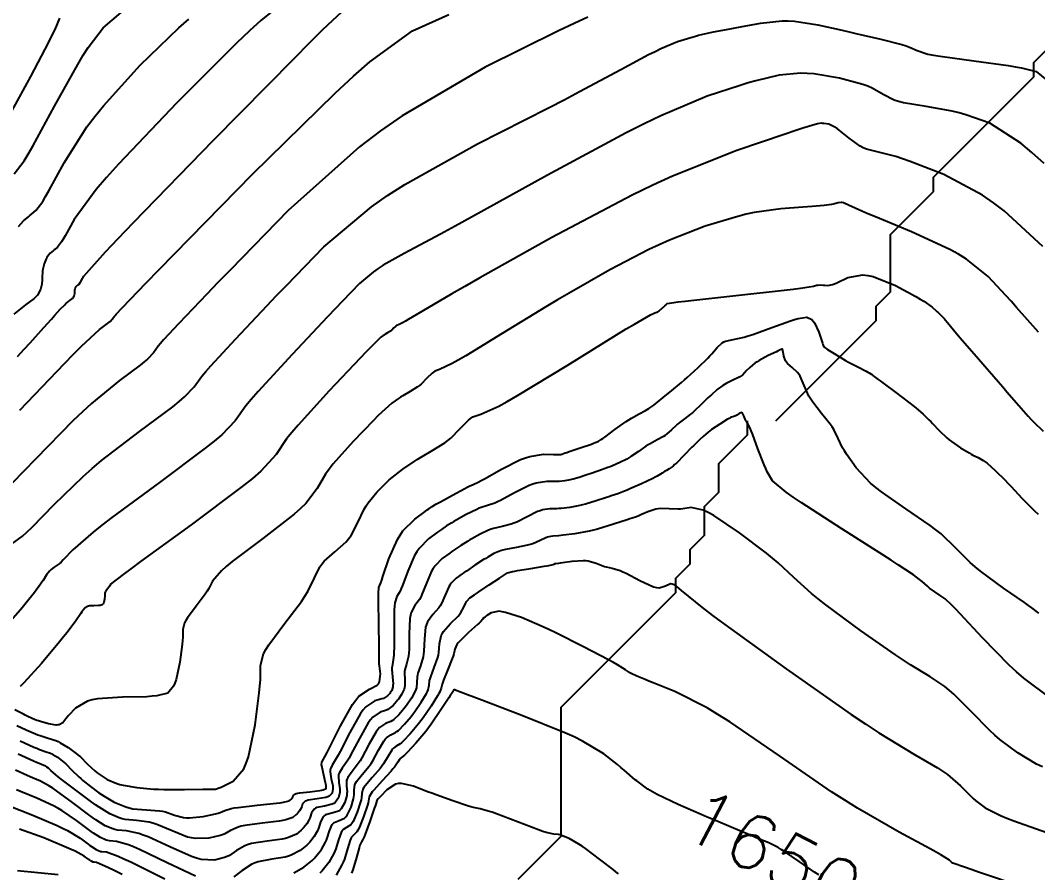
# Model space of a CAD drawing. Header units: metres. Extents: x 837117 to 838477, y 1189012 to 1191015.
# Drawn here: x 837775.3 to 837846.3, y 1189079.9 to 1189139.4 of the extents above; entities that cross this region are included whole.
import ezdxf

# ---------------------------------------------------------------- set-up
doc = ezdxf.new("R2010")
doc.units = ezdxf.units.M
doc.header["$LTSCALE"] = 0.3
doc.layers.add('COTAS 10', color=1, linetype='Continuous')
doc.layers.add('COTAS INT', color=252, linetype='Continuous')
doc.layers.add('DRENAJE', color=5, linetype='Continuous', lineweight=25)
doc.styles.get("Standard").update_dxf_attribs({"font": 'simplex.shx'})

msp = doc.modelspace()

# ---------------------------------------------------------------- linework, layer by layer
at = {"layer": 'COTAS 10'}
for points, elevation in [([(837794.014, 1189140.949), (837792.081, 1189139.376), (837791.292, 1189138.647), (837790.393, 1189137.791), (837786.231, 1189133.639), (837782.163, 1189129.36), (837781.323, 1189128.423), (837780.608, 1189127.594), (837779.061, 1189125.499), (837778.437, 1189124.353), (837778.303, 1189124.123), (837778.187, 1189123.932), (837777.908, 1189123.555), (837777.729, 1189123.413), (837777.675, 1189123.369), (837777.62, 1189123.324), (837777.407, 1189123.145), (837777.203, 1189122.915), (837777.155, 1189122.837), (837777.109, 1189122.753), (837776.972, 1189122.4), (837776.881, 1189122.023), (837776.865, 1189121.924), (837776.852, 1189121.827), (837776.84, 1189121.499), (837776.83, 1189121.174), (837776.82, 1189121.08), (837776.806, 1189120.983), (837776.727, 1189120.62), (837776.503, 1189120.225), (837776.398, 1189120.109), (837776.274, 1189119.99), (837775.67, 1189119.536), (837774.856, 1189118.902)], 1680), ([(837846.71, 1189129.392), (837845.858, 1189130.158), (837845.083, 1189130.81), (837842.938, 1189132.22), (837841.261, 1189132.803), (837840.782, 1189132.934), (837840.296, 1189133.052), (837838.487, 1189133.369), (837836.902, 1189133.64), (837836.557, 1189133.73), (837836.252, 1189133.826), (837835.491, 1189134.224), (837834.723, 1189134.664), (837834.415, 1189134.787), (837834.065, 1189134.909), (837832.453, 1189135.353), (837830.66, 1189135.655), (837830.196, 1189135.689), (837829.746, 1189135.701), (837828.236, 1189135.563), (837826.602, 1189135.169), (837826.073, 1189135.019), (837825.512, 1189134.852), (837823.212, 1189134.104), (837819.976, 1189132.734), (837818.826, 1189132.175), (837817.565, 1189131.539), (837812.092, 1189128.593), (837806.79, 1189125.655), (837805.638, 1189125.023), (837804.622, 1189124.471), (837802.092, 1189123.132), (837800.618, 1189122.311), (837800.268, 1189122.084), (837799.943, 1189121.857), (837798.98, 1189121.041), (837797.771, 1189119.783), (837797.291, 1189119.278), (837796.749, 1189118.705), (837794.265, 1189116.069), (837791.896, 1189113.49), (837791.426, 1189112.952), (837791.037, 1189112.491), (837790.301, 1189111.462), (837789.363, 1189110.479), (837788.846, 1189110.048), (837788.217, 1189109.547), (837785.016, 1189107.16), (837781.702, 1189104.711), (837781.001, 1189104.17), (837780.394, 1189103.69), (837778.986, 1189102.452), (837778.304, 1189101.751), (837778.155, 1189101.609), (837778.022, 1189101.488), (837777.687, 1189101.241), (837777.47, 1189101.098), (837777.411, 1189101.043), (837777.354, 1189100.981), (837777.153, 1189100.704), (837776.903, 1189100.321), (837776.814, 1189100.193), (837776.716, 1189100.055), (837776.294, 1189099.477), (837775.726, 1189098.754), (837775.536, 1189098.525), (837775.332, 1189098.283), (837774.479, 1189097.304)], 1670), ([(837846.36, 1189098.03), (837846.265, 1189098.117), (837845.858, 1189098.421), (837845.627, 1189098.585), (837845.343, 1189098.784), (837843.891, 1189099.792), (837842.292, 1189100.97), (837841.917, 1189101.276), (837841.571, 1189101.573), (837840.563, 1189102.572), (837839.53, 1189103.567), (837839.167, 1189103.861), (837838.771, 1189104.163), (837837.065, 1189105.321), (837835.366, 1189106.497), (837834.974, 1189106.811), (837834.616, 1189107.118), (837833.609, 1189108.184), (837832.939, 1189109.126), (837832.794, 1189109.355), (837832.666, 1189109.57), (837832.35, 1189110.234), (837832.051, 1189110.851), (837831.933, 1189111.036), (837831.8, 1189111.228), (837831.196, 1189111.976), (837830.582, 1189112.754), (837830.444, 1189112.966), (837830.32, 1189113.176), (837829.984, 1189113.92), (837829.707, 1189114.56), (837829.62, 1189114.704), (837829.528, 1189114.834), (837829.155, 1189115.184), (837828.819, 1189115.461), (837828.749, 1189115.545), (837828.69, 1189115.632), (837828.562, 1189115.973), (837828.511, 1189116.265), (837828.501, 1189116.322), (837828.493, 1189116.368), (837828.478, 1189116.448), (837828.473, 1189116.457), (837828.471, 1189116.461), (837828.465, 1189116.463), (837828.45, 1189116.46), (837828.444, 1189116.458), (837828.418, 1189116.448), (837828.255, 1189116.372), (837828.163, 1189116.329), (837828.051, 1189116.276), (837827.479, 1189116.002), (837826.853, 1189115.67), (837826.707, 1189115.58), (837826.572, 1189115.491), (837826.186, 1189115.176), (837825.925, 1189114.91), (837825.87, 1189114.852), (837825.822, 1189114.8), (837825.71, 1189114.67), (837825.564, 1189114.561), (837825.494, 1189114.522), (837825.412, 1189114.479), (837825.011, 1189114.295), (837824.549, 1189114.067), (837824.429, 1189113.996), (837824.312, 1189113.922), (837823.915, 1189113.629), (837823.515, 1189113.278), (837823.396, 1189113.168), (837823.273, 1189113.052), (837822.797, 1189112.586), (837822.316, 1189112.126), (837822.19, 1189112.015), (837822.066, 1189111.911), (837821.644, 1189111.59), (837821.259, 1189111.304), (837821.159, 1189111.222), (837821.061, 1189111.138), (837820.733, 1189110.825), (837820.389, 1189110.52), (837820.282, 1189110.442), (837820.171, 1189110.367), (837819.725, 1189110.118), (837819.234, 1189109.855), (837819.094, 1189109.771), (837818.952, 1189109.681), (837818.426, 1189109.319), (837817.901, 1189108.959), (837817.759, 1189108.872), (837817.62, 1189108.79), (837817.132, 1189108.538), (837816.618, 1189108.319), (837816.462, 1189108.258), (837816.301, 1189108.196), (837815.671, 1189107.971), (837815.052, 1189107.76), (837814.898, 1189107.708), (837814.751, 1189107.659), (837814.281, 1189107.503), (837813.875, 1189107.381), (837813.767, 1189107.354), (837813.662, 1189107.329), (837813.3, 1189107.262), (837812.893, 1189107.225), (837812.76, 1189107.22), (837812.617, 1189107.216), (837812.027, 1189107.219), (837811.287, 1189107.107), (837811.049, 1189107.031), (837810.798, 1189106.936), (837809.774, 1189106.427), (837808.809, 1189105.906), (837808.594, 1189105.802), (837808.403, 1189105.715), (837807.905, 1189105.549), (837807.465, 1189105.42), (837807.311, 1189105.357), (837807.143, 1189105.282), (837806.419, 1189104.914), (837805.711, 1189104.522), (837805.554, 1189104.432), (837805.412, 1189104.35), (837805.04, 1189104.121), (837804.686, 1189103.877), (837804.557, 1189103.784), (837804.413, 1189103.682), (837803.782, 1189103.222), (837803.121, 1189102.557), (837802.959, 1189102.325), (837802.807, 1189102.071), (837802.334, 1189100.981), (837801.967, 1189099.962), (837801.881, 1189099.754), (837801.802, 1189099.577), (837801.576, 1189099.206), (837801.436, 1189098.759), (837801.411, 1189098.536), (837801.393, 1189098.269), (837801.38, 1189096.943), (837801.384, 1189095.608), (837801.377, 1189095.334), (837801.367, 1189095.103), (837801.299, 1189094.615), (837801.24, 1189094.33), (837801.235, 1189094.226), (837801.235, 1189094.111), (837801.275, 1189093.606), (837801.31, 1189093.109), (837801.307, 1189092.999), (837801.299, 1189092.901), (837801.223, 1189092.649), (837801.11, 1189092.485), (837801.078, 1189092.443), (837801.047, 1189092.402), (837800.932, 1189092.266), (837800.725, 1189092.137), (837800.635, 1189092.101), (837800.531, 1189092.065), (837800.038, 1189091.934), (837799.414, 1189091.515), (837799.227, 1189091.297), (837799.034, 1189091.035), (837798.287, 1189089.721), (837797.619, 1189088.396), (837797.477, 1189088.127), (837797.352, 1189087.9), (837797.055, 1189087.436), (837796.939, 1189087.178), (837796.929, 1189087.081), (837796.928, 1189086.974), (837797.006, 1189086.496), (837797.101, 1189086.007), (837797.112, 1189085.894), (837797.117, 1189085.789), (837797.076, 1189085.489), (837796.861, 1189085.282), (837796.755, 1189085.236), (837796.63, 1189085.195), (837796.011, 1189085.09), (837795.4, 1189084.994), (837795.28, 1189084.958), (837795.181, 1189084.919), (837794.998, 1189084.747), (837794.938, 1189084.551), (837794.916, 1189084.498), (837794.892, 1189084.445), (837794.785, 1189084.255), (837794.639, 1189084.069), (837794.59, 1189084.018), (837794.538, 1189083.968), (837794.319, 1189083.79), (837793.844, 1189083.622), (837793.63, 1189083.578), (837793.38, 1189083.536), (837792.182, 1189083.391), (837790.975, 1189083.23), (837790.719, 1189083.177), (837790.498, 1189083.12), (837789.985, 1189082.885), (837789.576, 1189082.643), (837789.42, 1189082.583), (837789.246, 1189082.526), (837788.464, 1189082.341), (837787.522, 1189082.318), (837787.247, 1189082.362), (837786.966, 1189082.429), (837785.898, 1189082.851), (837784.842, 1189083.307), (837784.569, 1189083.395), (837784.304, 1189083.466), (837783.413, 1189083.583), (837782.618, 1189083.658), (837782.413, 1189083.702), (837782.214, 1189083.757), (837781.548, 1189084.039), (837780.806, 1189084.505), (837780.558, 1189084.675), (837780.293, 1189084.862), (837779.183, 1189085.689), (837778.17, 1189086.473), (837777.966, 1189086.634), (837777.795, 1189086.771), (837777.453, 1189087.063), (837777.334, 1189087.182), (837777.303, 1189087.211), (837777.273, 1189087.237), (837777.175, 1189087.312), (837777.086, 1189087.366), (837777.061, 1189087.378), (837777.037, 1189087.389), (837776.951, 1189087.419), (837776.626, 1189087.554), (837776.452, 1189087.631), (837776.241, 1189087.726), (837775.175, 1189088.213)], 1660), ([(837831.001, 1189079.796), (837830.715, 1189079.979), (837829.631, 1189080.721), (837828.621, 1189081.41), (837828.382, 1189081.56), (837828.16, 1189081.693), (837827.508, 1189082.025), (837826.806, 1189082.312), (837826.554, 1189082.416), (837826.277, 1189082.531), (837825.066, 1189083.038), (837823.638, 1189083.643), (837823.224, 1189083.82), (837822.801, 1189084.002), (837821.206, 1189084.696), (837819.742, 1189085.401), (837819.401, 1189085.59), (837819.089, 1189085.776), (837818.319, 1189086.338), (837818.197, 1189086.427), (837817.43, 1189087.09), (837817.197, 1189087.285), (837816.955, 1189087.483), (837816.005, 1189088.238), (837814.518, 1189089.125), (837813.936, 1189089.407), (837813.281, 1189089.704), (837810.303, 1189090.911), (837807.497, 1189091.975), (837806.95, 1189092.183), (837806.503, 1189092.353), (837805.722, 1189092.652), (837805.615, 1189092.687), (837805.593, 1189092.691), (837805.575, 1189092.691), (837805.537, 1189092.672), (837805.524, 1189092.642), (837805.522, 1189092.636), (837805.52, 1189092.632), (837805.517, 1189092.623), (837805.385, 1189092.417), (837805.301, 1189092.288), (837805.198, 1189092.128), (837804.653, 1189091.289), (837803.973, 1189090.3), (837803.784, 1189090.045), (837803.594, 1189089.798), (837802.904, 1189088.977), (837802.329, 1189088.355), (837802.212, 1189088.235), (837802.113, 1189088.137), (837801.908, 1189087.972), (837801.817, 1189087.91), (837801.789, 1189087.878), (837801.761, 1189087.84), (837801.651, 1189087.647), (837801.414, 1189087.306), (837801.305, 1189087.174), (837801.177, 1189087.025), (837800.56, 1189086.354), (837799.972, 1189085.708), (837799.862, 1189085.575), (837799.775, 1189085.462), (837799.653, 1189085.221), (837799.608, 1189084.943), (837799.57, 1189084.806), (837799.521, 1189084.644), (837799.251, 1189083.843), (837798.94, 1189083.061), (837798.865, 1189082.91), (837798.795, 1189082.788), (837798.585, 1189082.584), (837798.408, 1189082.425), (837798.36, 1189082.331), (837798.312, 1189082.216), (837798.141, 1189081.616), (837797.916, 1189080.882), (837797.833, 1189080.68), (837797.742, 1189080.48), (837797.34, 1189079.765)], 1650), ([(837777.951, 1189079.793), (837775.124, 1189080.077)], 1650)]:
    msp.add_lwpolyline(points, dxfattribs=dict(at, elevation=elevation))
at = {"layer": 'COTAS INT'}
for points, elevation in [([(837774.897, 1189128.669), (837775.577, 1189129.588), (837775.862, 1189130.056), (837776.187, 1189130.617), (837777.71, 1189133.411), (837779.321, 1189136.315), (837779.703, 1189136.946), (837780.057, 1189137.5), (837781.103, 1189138.874), (837782.359, 1189139.927)], 1684), ([(837775.118, 1189115.931), (837775.59, 1189116.446), (837776, 1189116.895), (837776.966, 1189117.962), (837777.483, 1189118.543), (837777.61, 1189118.685), (837777.73, 1189118.819), (837778.104, 1189119.236), (837778.409, 1189119.555), (837778.485, 1189119.627), (837778.557, 1189119.692), (837778.785, 1189119.87), (837778.954, 1189119.997), (837778.989, 1189120.031), (837779.019, 1189120.063), (837779.082, 1189120.174), (837779.104, 1189120.276), (837779.108, 1189120.303), (837779.111, 1189120.329), (837779.113, 1189120.421), (837779.117, 1189120.513), (837779.12, 1189120.54), (837779.125, 1189120.567), (837779.15, 1189120.673), (837779.189, 1189120.773), (837779.202, 1189120.796), (837779.215, 1189120.818), (837779.272, 1189120.883), (837779.332, 1189120.933), (837779.348, 1189120.945), (837779.363, 1189120.958), (837779.413, 1189120.997), (837779.491, 1189121.103), (837779.524, 1189121.157), (837779.561, 1189121.221), (837779.737, 1189121.543), (837781.251, 1189123.234), (837782.133, 1189124.162), (837783.215, 1189125.289), (837788.795, 1189131.021), (837794.41, 1189136.723), (837795.515, 1189137.831), (837796.425, 1189138.736), (837798.086, 1189140.303)], 1678), ([(837775.288, 1189112.187), (837778.386, 1189115.449), (837779.034, 1189116.113), (837779.591, 1189116.673), (837780.848, 1189117.83), (837781.388, 1189118.234), (837781.495, 1189118.318), (837781.582, 1189118.391), (837781.741, 1189118.557), (837781.865, 1189118.731), (837781.931, 1189118.809), (837782.01, 1189118.9), (837782.41, 1189119.336), (837784.104, 1189121.081), (837784.999, 1189121.998), (837786.079, 1189123.102), (837791.517, 1189128.655), (837797.27, 1189134.312), (837798.549, 1189135.482), (837799.69, 1189136.481), (837802.677, 1189138.655), (837805.206, 1189139.781)], 1676), ([(837814.902, 1189139.614), (837813.95, 1189139.17), (837812.856, 1189138.649), (837807.727, 1189136.117), (837801.941, 1189132.733), (837800.433, 1189131.675), (837798.966, 1189130.565), (837794.005, 1189126.117), (837789.976, 1189121.996), (837789.097, 1189121.091), (837788.319, 1189120.289), (837786.362, 1189118.247), (837785.305, 1189117.097), (837785.096, 1189116.857), (837784.922, 1189116.651), (837784.594, 1189116.192), (837784.176, 1189115.754), (837783.945, 1189115.561), (837783.665, 1189115.338), (837782.237, 1189114.273), (837780.272, 1189112.661), (837779.652, 1189112.092), (837778.999, 1189111.47), (837776.37, 1189108.781), (837773.928, 1189106.27)], 1674), ([(837778.055, 1189139.543), (837777.719, 1189138.752), (837777.522, 1189138.351), (837777.28, 1189137.869), (837776.034, 1189135.471), (837774.692, 1189133.047)], 1686), ([(837774.703, 1189102.843), (837775.471, 1189103.409), (837775.774, 1189103.684), (837776.116, 1189104.011), (837777.678, 1189105.617), (837779.697, 1189107.58), (837780.326, 1189108.131), (837780.987, 1189108.686), (837783.627, 1189110.717), (837785.941, 1189112.442), (837786.395, 1189112.805), (837786.769, 1189113.117), (837787.448, 1189113.827), (837787.979, 1189114.571), (837788.261, 1189114.905), (837788.601, 1189115.293), (837790.313, 1189117.158), (837792.534, 1189119.497), (837793.194, 1189120.184), (837793.874, 1189120.889), (837796.493, 1189123.579), (837799.805, 1189126.387), (837800.922, 1189127.166), (837802.125, 1189127.947), (837807.194, 1189130.773), (837812.155, 1189133.289), (837813.291, 1189133.875), (837814.323, 1189134.413), (837817.194, 1189135.952), (837819.136, 1189136.998), (837819.583, 1189137.223), (837819.992, 1189137.422), (837821.14, 1189137.908), (837822.07, 1189138.196), (837822.341, 1189138.269), (837822.618, 1189138.34), (837823.667, 1189138.572), (837824.829, 1189138.799), (837825.177, 1189138.865), (837825.536, 1189138.934), (837826.93, 1189139.197), (837828.44, 1189139.345), (837828.872, 1189139.341), (837829.311, 1189139.317), (837830.947, 1189139.071), (837832.639, 1189138.69), (837833.113, 1189138.582), (837833.59, 1189138.472), (837835.33, 1189138.066), (837836.787, 1189137.692), (837837.086, 1189137.603), (837837.338, 1189137.52), (837837.87, 1189137.272), (837838.616, 1189137.036), (837839.004, 1189136.96), (837839.47, 1189136.88), (837841.807, 1189136.554), (837844.207, 1189136.224), (837844.712, 1189136.142), (837845.149, 1189136.063), (837846.154, 1189135.811), (837847.275, 1189134.92)], 1672), ([(837775.191, 1189125.012), (837775.541, 1189125.408), (837775.908, 1189125.716), (837776.002, 1189125.794), (837776.094, 1189125.868), (837776.402, 1189126.112), (837776.882, 1189126.76), (837777.082, 1189127.09), (837777.312, 1189127.485), (837778.385, 1189129.455), (837779.965, 1189131.955), (837780.513, 1189132.684), (837781.11, 1189133.43), (837783.667, 1189136.257), (837786.376, 1189138.859), (837787.069, 1189139.463)], 1682), ([(837846.623, 1189123.605), (837843.928, 1189126.093), (837843.181, 1189126.663), (837842.432, 1189127.182), (837839.723, 1189128.629), (837837.373, 1189129.543), (837836.851, 1189129.727), (837836.386, 1189129.88), (837835.168, 1189130.183), (837834.334, 1189130.4), (837834.109, 1189130.499), (837833.888, 1189130.616), (837833.111, 1189131.176), (837832.433, 1189131.732), (837832.274, 1189131.845), (837832.126, 1189131.941), (837831.694, 1189132.139), (837831.359, 1189132.196), (837831.272, 1189132.202), (837831.188, 1189132.204), (837830.906, 1189132.178), (837829.882, 1189131.858), (837829.331, 1189131.675), (837828.663, 1189131.451), (837825.283, 1189130.3), (837820.789, 1189128.508), (837819.418, 1189127.88), (837817.993, 1189127.194), (837812.389, 1189124.244), (837807.37, 1189121.431), (837806.314, 1189120.833), (837805.402, 1189120.314), (837803.313, 1189119.089), (837802.367, 1189118.513), (837802.176, 1189118.401), (837802.015, 1189118.311), (837801.692, 1189118.159), (837801.566, 1189118.114), (837801.531, 1189118.092), (837801.495, 1189118.065), (837801.363, 1189117.932), (837801.216, 1189117.781), (837801.171, 1189117.742), (837801.123, 1189117.705), (837800.933, 1189117.585), (837800.736, 1189117.472), (837800.683, 1189117.44), (837800.632, 1189117.407), (837800.452, 1189117.284), (837799.797, 1189116.634), (837799.445, 1189116.269), (837799.018, 1189115.823), (837796.864, 1189113.543), (837794.691, 1189111.154), (837794.253, 1189110.641), (837793.886, 1189110.19), (837793.154, 1189109.097), (837792.082, 1189107.933), (837791.5, 1189107.438), (837790.795, 1189106.869), (837787.222, 1189104.192), (837783.696, 1189101.633), (837783.022, 1189101.137), (837782.477, 1189100.735), (837781.601, 1189100.052), (837781.555, 1189099.954), (837781.509, 1189099.885), (837781.391, 1189099.73), (837781.279, 1189099.58), (837781.259, 1189099.546), (837781.243, 1189099.515), (837781.221, 1189099.433), (837781.22, 1189099.332), (837781.216, 1189099.289), (837781.211, 1189099.241), (837781.183, 1189099.013), (837781.136, 1189098.789), (837781.12, 1189098.743), (837781.103, 1189098.703), (837781.028, 1189098.616), (837780.887, 1189098.582), (837780.829, 1189098.576), (837780.762, 1189098.57), (837780.448, 1189098.563), (837780.13, 1189098.542), (837780.061, 1189098.528), (837780, 1189098.512), (837779.846, 1189098.424), (837779.684, 1189098.217), (837779.617, 1189098.126), (837779.542, 1189098.02), (837779.192, 1189097.513), (837778.573, 1189096.691), (837778.328, 1189096.385), (837778.051, 1189096.046), (837776.782, 1189094.542), (837775.557, 1189093.175), (837775.307, 1189092.922)], 1668), ([(837846.325, 1189117.627), (837844.802, 1189119.356), (837844.413, 1189119.789), (837844.039, 1189120.201), (837842.806, 1189121.527), (837841.295, 1189122.732), (837840.745, 1189123.069), (837840.138, 1189123.408), (837837.472, 1189124.642), (837834.951, 1189125.684), (837834.435, 1189125.901), (837833.998, 1189126.087), (837833.079, 1189126.501), (837832.722, 1189126.656), (837832.64, 1189126.678), (837832.566, 1189126.691), (837832.356, 1189126.666), (837832.105, 1189126.587), (837832.005, 1189126.567), (837831.891, 1189126.547), (837831.367, 1189126.482), (837830.534, 1189126.408), (837830.226, 1189126.383), (837829.883, 1189126.356), (837828.365, 1189126.242), (837826.495, 1189125.979), (837825.931, 1189125.857), (837825.347, 1189125.715), (837823.072, 1189125.026), (837820.591, 1189124.058), (837819.877, 1189123.74), (837819.152, 1189123.399), (837816.437, 1189121.986), (837813.588, 1189120.359), (837812.779, 1189119.883), (837811.96, 1189119.396), (837808.929, 1189117.546), (837806.379, 1189115.992), (837805.863, 1189115.692), (837805.431, 1189115.448), (837804.559, 1189115.038), (837804.221, 1189114.918), (837804.125, 1189114.858), (837804.029, 1189114.786), (837803.674, 1189114.427), (837803.277, 1189114.019), (837803.155, 1189113.916), (837803.026, 1189113.816), (837802.515, 1189113.493), (837801.983, 1189113.188), (837801.841, 1189113.101), (837801.702, 1189113.013), (837801.219, 1189112.682), (837800.521, 1189112.067), (837800.247, 1189111.799), (837799.937, 1189111.489), (837798.523, 1189110.016), (837797.138, 1189108.449), (837796.845, 1189108.079), (837796.592, 1189107.737), (837796.008, 1189106.731), (837795.231, 1189105.697), (837794.857, 1189105.336), (837794.413, 1189104.943), (837792.237, 1189103.255), (837790.099, 1189101.645), (837789.68, 1189101.3), (837789.336, 1189101), (837788.718, 1189100.281), (837788.463, 1189099.751), (837788.349, 1189099.569), (837788.215, 1189099.372), (837787.574, 1189098.532), (837786.966, 1189097.712), (837786.853, 1189097.527), (837786.765, 1189097.361), (837786.648, 1189096.913), (837786.641, 1189096.362), (837786.622, 1189096.132), (837786.595, 1189095.867), (837786.439, 1189094.628), (837786.186, 1189093.408), (837786.098, 1189093.156), (837786.003, 1189092.94), (837785.594, 1189092.467), (837784.831, 1189092.28), (837784.512, 1189092.245), (837784.147, 1189092.217), (837782.437, 1189092.174), (837780.709, 1189092.06), (837780.332, 1189091.987), (837779.998, 1189091.896), (837779.159, 1189091.418), (837778.687, 1189090.897), (837778.585, 1189090.78), (837778.495, 1189090.674), (837778.272, 1189090.39), (837778.034, 1189090.254), (837777.933, 1189090.242), (837777.818, 1189090.241), (837777.279, 1189090.33), (837776.716, 1189090.484), (837776.587, 1189090.523), (837776.468, 1189090.562), (837776.133, 1189090.69), (837775.789, 1189090.856), (837775.664, 1189090.918), (837775.527, 1189090.988), (837774.923, 1189091.298)], 1666), ([(837775.076, 1189090.208), (837775.716, 1189089.909), (837776.371, 1189089.629), (837776.541, 1189089.564), (837776.707, 1189089.505), (837777.266, 1189089.335), (837777.8, 1189089.152), (837777.951, 1189089.084), (837778.102, 1189089.009), (837778.659, 1189088.675), (837779.209, 1189088.265), (837779.356, 1189088.142), (837779.502, 1189088.014), (837780.011, 1189087.518), (837780.522, 1189087.035), (837780.668, 1189086.916), (837780.817, 1189086.803), (837781.373, 1189086.447), (837782.038, 1189086.168), (837782.256, 1189086.103), (837782.488, 1189086.044), (837783.447, 1189085.877), (837784.597, 1189085.776), (837784.949, 1189085.759), (837785.317, 1189085.747), (837786.765, 1189085.744), (837788.036, 1189085.765), (837788.29, 1189085.77), (837788.503, 1189085.773), (837788.918, 1189085.778), (837789.195, 1189085.861), (837789.319, 1189085.913), (837789.464, 1189085.978), (837790.161, 1189086.317), (837790.903, 1189087.176), (837791.076, 1189087.569), (837791.236, 1189088.028), (837791.696, 1189090.243), (837791.979, 1189092.493), (837792.027, 1189092.974), (837792.061, 1189093.393), (837792.074, 1189094.392), (837792.287, 1189095.206), (837792.448, 1189095.509), (837792.652, 1189095.844), (837793.757, 1189097.333), (837794.922, 1189098.859), (837795.164, 1189099.217), (837795.372, 1189099.548), (837795.834, 1189100.511), (837796.195, 1189101.265), (837796.339, 1189101.463), (837796.502, 1189101.656), (837797.252, 1189102.318), (837798.032, 1189103.017), (837798.214, 1189103.234), (837798.381, 1189103.462), (837798.861, 1189104.366), (837799.298, 1189105.283), (837799.437, 1189105.517), (837799.585, 1189105.743), (837800.183, 1189106.49), (837800.855, 1189107.154), (837801.049, 1189107.329), (837801.246, 1189107.499), (837801.986, 1189108.079), (837802.773, 1189108.618), (837802.999, 1189108.762), (837803.23, 1189108.904), (837804.097, 1189109.4), (837804.929, 1189109.927), (837805.138, 1189110.089), (837805.339, 1189110.257), (837805.985, 1189110.922), (837806.563, 1189111.506), (837806.72, 1189111.624), (837806.875, 1189111.722), (837807.426, 1189111.916), (837808.679, 1189112.481), (837809.278, 1189112.812), (837809.986, 1189113.22), (837813.451, 1189115.323), (837816.884, 1189117.443), (837817.571, 1189117.86), (837818.144, 1189118.205), (837819.26, 1189118.838), (837819.579, 1189118.979), (837819.648, 1189119.012), (837819.71, 1189119.043), (837819.863, 1189119.137), (837819.957, 1189119.211), (837819.981, 1189119.231), (837820.004, 1189119.249), (837820.081, 1189119.311), (837820.154, 1189119.372), (837820.175, 1189119.39), (837820.197, 1189119.409), (837820.277, 1189119.483), (837820.349, 1189119.553), (837820.366, 1189119.57), (837820.38, 1189119.586), (837820.42, 1189119.633), (837821.205, 1189119.747), (837821.69, 1189119.805), (837822.29, 1189119.874), (837825.424, 1189120.217), (837828.59, 1189120.568), (837829.212, 1189120.641), (837829.722, 1189120.704), (837830.643, 1189120.847), (837830.838, 1189120.906), (837830.891, 1189120.917), (837830.943, 1189120.925), (837831.127, 1189120.933), (837831.313, 1189120.921), (837831.366, 1189120.917), (837831.421, 1189120.912), (837831.624, 1189120.891), (837831.968, 1189120.961), (837832.11, 1189121.014), (837832.273, 1189121.081), (837833.033, 1189121.443), (837834.084, 1189121.636), (837834.431, 1189121.596), (837834.802, 1189121.516), (837836.342, 1189120.888), (837837.768, 1189120.116), (837838.066, 1189119.944), (837838.323, 1189119.791), (837838.901, 1189119.392), (837839.184, 1189119.131), (837839.255, 1189119.066), (837839.322, 1189119.003), (837839.537, 1189118.799), (837839.721, 1189118.61), (837839.769, 1189118.557), (837839.816, 1189118.503), (837839.972, 1189118.306), (837840.394, 1189117.796), (837840.607, 1189117.546), (837840.863, 1189117.248), (837842.137, 1189115.778), (837843.511, 1189114.195), (837843.829, 1189113.827), (837844.121, 1189113.488), (837844.953, 1189112.517), (837845.613, 1189111.771), (837845.797, 1189111.574), (837845.981, 1189111.382), (837846.65, 1189110.724)], 1664), ([(837775.299, 1189089.128), (837776.252, 1189088.702), (837776.46, 1189088.615), (837776.644, 1189088.54), (837777.108, 1189088.377), (837777.419, 1189088.271), (837777.506, 1189088.231), (837777.594, 1189088.188), (837777.917, 1189087.994), (837778.269, 1189087.721), (837778.375, 1189087.628), (837778.486, 1189087.527), (837778.915, 1189087.097), (837779.389, 1189086.628), (837779.527, 1189086.502), (837779.668, 1189086.377), (837780.201, 1189085.943), (837780.791, 1189085.52), (837780.969, 1189085.403), (837781.152, 1189085.287), (837781.864, 1189084.865), (837782.666, 1189084.525), (837782.906, 1189084.46), (837783.153, 1189084.406), (837784.111, 1189084.316), (837785.024, 1189084.256), (837785.243, 1189084.222), (837785.447, 1189084.18), (837786.063, 1189083.964), (837786.686, 1189083.789), (837786.895, 1189083.772), (837787.12, 1189083.768), (837788.062, 1189083.871), (837788.93, 1189084.051), (837789.108, 1189084.097), (837789.259, 1189084.14), (837789.578, 1189084.281), (837790.013, 1189084.415), (837790.236, 1189084.454), (837790.504, 1189084.494), (837791.844, 1189084.645), (837793.177, 1189084.786), (837793.441, 1189084.82), (837793.659, 1189084.851), (837794.065, 1189084.945), (837794.163, 1189085.024), (837794.187, 1189085.047), (837794.209, 1189085.069), (837794.274, 1189085.153), (837794.322, 1189085.238), (837794.333, 1189085.262), (837794.342, 1189085.285), (837794.369, 1189085.373), (837794.554, 1189085.46), (837794.664, 1189085.484), (837794.799, 1189085.507), (837795.496, 1189085.592), (837796.197, 1189085.677), (837796.333, 1189085.701), (837796.445, 1189085.726), (837796.641, 1189085.818), (837796.636, 1189086.018), (837796.621, 1189086.111), (837796.6, 1189086.22), (837796.476, 1189086.751), (837796.359, 1189087.276), (837796.342, 1189087.383), (837796.332, 1189087.472), (837796.354, 1189087.652), (837796.587, 1189088.075), (837796.711, 1189088.318), (837796.86, 1189088.614), (837797.614, 1189090.136), (837798.488, 1189091.676), (837798.714, 1189091.985), (837798.932, 1189092.242), (837799.661, 1189092.743), (837800.193, 1189093.01), (837800.287, 1189093.119), (837800.358, 1189093.243), (837800.424, 1189093.82), (837800.36, 1189094.373), (837800.349, 1189094.482), (837800.342, 1189094.572), (837800.34, 1189094.739), (837800.348, 1189095.157), (837800.347, 1189095.405), (837800.344, 1189095.711), (837800.32, 1189097.293), (837800.301, 1189098.874), (837800.3, 1189099.179), (837800.302, 1189099.426), (837800.325, 1189099.836), (837800.455, 1189100.161), (837800.524, 1189100.354), (837800.607, 1189100.591), (837801.025, 1189101.82), (837801.611, 1189103.171), (837801.8, 1189103.485), (837802, 1189103.773), (837802.819, 1189104.597), (837803.551, 1189105.132), (837803.697, 1189105.238), (837803.817, 1189105.326), (837804.047, 1189105.491), (837804.305, 1189105.638), (837804.444, 1189105.715), (837804.611, 1189105.807), (837805.458, 1189106.271), (837806.309, 1189106.729), (837806.479, 1189106.817), (837806.621, 1189106.889), (837806.898, 1189107.011), (837807.256, 1189107.184), (837807.45, 1189107.289), (837807.684, 1189107.418), (837808.873, 1189108.088), (837810.209, 1189108.752), (837810.537, 1189108.876), (837810.847, 1189108.976), (837811.813, 1189109.121), (837812.503, 1189109.106), (837812.638, 1189109.104), (837812.749, 1189109.102), (837812.951, 1189109.103), (837812.997, 1189109.112), (837813.023, 1189109.118), (837813.075, 1189109.134), (837813.305, 1189109.212), (837813.431, 1189109.254), (837813.585, 1189109.307), (837814.364, 1189109.573), (837815.14, 1189109.838), (837815.29, 1189109.889), (837815.413, 1189109.932), (837815.625, 1189110.007), (837815.821, 1189110.144), (837815.933, 1189110.225), (837816.071, 1189110.325), (837816.777, 1189110.841), (837817.569, 1189111.399), (837817.76, 1189111.525), (837817.939, 1189111.639), (837818.485, 1189111.945), (837818.924, 1189112.176), (837819.036, 1189112.242), (837819.143, 1189112.309), (837819.494, 1189112.558), (837819.883, 1189112.867), (837820.014, 1189112.972), (837820.156, 1189113.086), (837820.752, 1189113.565), (837821.437, 1189114.136), (837821.634, 1189114.308), (837821.834, 1189114.485), (837822.585, 1189115.173), (837823.26, 1189115.83), (837823.413, 1189115.987), (837823.55, 1189116.134), (837823.923, 1189116.576), (837824.26, 1189116.889), (837824.375, 1189116.955), (837824.5, 1189117.01), (837825.031, 1189117.135), (837825.806, 1189117.3), (837826.085, 1189117.382), (837826.392, 1189117.479), (837827.733, 1189117.96), (837829.032, 1189118.425), (837829.313, 1189118.512), (837829.559, 1189118.581), (837830.163, 1189118.68), (837830.522, 1189118.51), (837830.614, 1189118.409), (837830.703, 1189118.285), (837830.996, 1189117.641), (837831.215, 1189117.001), (837831.256, 1189116.878), (837831.29, 1189116.778), (837831.344, 1189116.617), (837831.458, 1189116.54), (837831.529, 1189116.493), (837831.618, 1189116.436), (837832.082, 1189116.139), (837832.684, 1189115.773), (837832.859, 1189115.672), (837833.039, 1189115.571), (837833.72, 1189115.209), (837834.3, 1189114.908), (837834.416, 1189114.846), (837834.513, 1189114.793), (837834.7, 1189114.68), (837834.763, 1189114.628), (837834.781, 1189114.614), (837834.8, 1189114.6), (837834.87, 1189114.55), (837835.146, 1189114.348), (837835.295, 1189114.238), (837835.474, 1189114.105), (837836.385, 1189113.428), (837837.355, 1189112.692), (837837.572, 1189112.521), (837837.767, 1189112.364), (837838.286, 1189111.915), (837838.686, 1189111.524), (837838.806, 1189111.403), (837838.929, 1189111.277), (837839.406, 1189110.778), (837839.939, 1189110.267), (837840.098, 1189110.134), (837840.262, 1189110.005), (837840.893, 1189109.567), (837841.483, 1189109.213), (837841.621, 1189109.136), (837841.748, 1189109.069), (837842.113, 1189108.9), (837842.475, 1189108.694), (837842.6, 1189108.602), (837842.736, 1189108.495), (837843.315, 1189107.984), (837843.997, 1189107.316), (837844.198, 1189107.111), (837844.403, 1189106.896), (837845.187, 1189106.044), (837846.044, 1189105.178), (837846.296, 1189104.955)], 1662), ([(837847.131, 1189092.135), (837845.31, 1189093.517), (837844.799, 1189093.958), (837844.287, 1189094.424), (837842.413, 1189096.319), (837840.865, 1189097.992), (837840.557, 1189098.318), (837840.301, 1189098.584), (837839.813, 1189099.05), (837839.613, 1189099.17), (837839.539, 1189099.219), (837839.457, 1189099.274), (837839.094, 1189099.529), (837838.734, 1189099.795), (837838.654, 1189099.857), (837838.583, 1189099.914), (837838.4, 1189100.08), (837838.203, 1189100.257), (837838.123, 1189100.321), (837838.033, 1189100.392), (837837.615, 1189100.705), (837836.55, 1189101.415), (837836.051, 1189101.737), (837835.465, 1189102.112), (837832.61, 1189103.921), (837829.782, 1189105.75), (837829.212, 1189106.138), (837828.735, 1189106.476), (837827.781, 1189107.27), (837827.41, 1189107.893), (837827.301, 1189108.122), (837827.189, 1189108.376), (837826.758, 1189109.499), (837826.374, 1189110.556), (837826.291, 1189110.768), (837826.218, 1189110.946), (837826.04, 1189111.299), (837825.932, 1189111.453), (837825.903, 1189111.505), (837825.876, 1189111.562), (837825.781, 1189111.804), (837825.676, 1189111.992), (837825.641, 1189112.016), (837825.605, 1189112.027), (837825.453, 1189111.964), (837825.294, 1189111.846), (837825.252, 1189111.822), (837825.212, 1189111.803), (837825.074, 1189111.766), (837824.844, 1189111.678), (837824.745, 1189111.626), (837824.631, 1189111.563), (837824.095, 1189111.233), (837823.531, 1189110.853), (837823.401, 1189110.757), (837823.281, 1189110.665), (837822.942, 1189110.369), (837822.715, 1189110.144), (837822.666, 1189110.098), (837822.624, 1189110.058), (837822.522, 1189109.971), (837822.347, 1189109.807), (837822.258, 1189109.718), (837822.152, 1189109.61), (837821.623, 1189109.065), (837821.071, 1189108.511), (837820.95, 1189108.398), (837820.843, 1189108.302), (837820.57, 1189108.101), (837820.383, 1189108), (837820.33, 1189107.968), (837820.276, 1189107.934), (837820.076, 1189107.796), (837819.731, 1189107.593), (837819.585, 1189107.519), (837819.419, 1189107.436), (837818.638, 1189107.069), (837817.823, 1189106.706), (837817.635, 1189106.626), (837817.463, 1189106.555), (837816.978, 1189106.369), (837816.519, 1189106.214), (837816.364, 1189106.162), (837816.196, 1189106.106), (837815.488, 1189105.872), (837814.726, 1189105.644), (837814.525, 1189105.593), (837814.328, 1189105.547), (837813.649, 1189105.421), (837813.037, 1189105.349), (837812.882, 1189105.336), (837812.732, 1189105.326), (837812.241, 1189105.317), (837811.727, 1189105.239), (837811.562, 1189105.186), (837811.387, 1189105.12), (837810.675, 1189104.767), (837809.933, 1189104.393), (837809.739, 1189104.314), (837809.551, 1189104.246), (837808.912, 1189104.087), (837808.309, 1189103.951), (837808.143, 1189103.897), (837807.977, 1189103.836), (837807.38, 1189103.557), (837806.812, 1189103.236), (837806.664, 1189103.149), (837806.519, 1189103.061), (837806.033, 1189102.752), (837805.555, 1189102.427), (837805.417, 1189102.331), (837805.276, 1189102.231), (837804.744, 1189101.848), (837804.241, 1189101.342), (837804.118, 1189101.165), (837804.002, 1189100.972), (837803.642, 1189100.142), (837803.326, 1189099.334), (837803.238, 1189099.154), (837803.15, 1189098.994), (837802.827, 1189098.575), (837802.57, 1189098.093), (837802.523, 1189097.892), (837802.486, 1189097.663), (837802.44, 1189096.593), (837802.425, 1189095.505), (837802.408, 1189095.264), (837802.386, 1189095.049), (837802.259, 1189094.492), (837802.139, 1189094.09), (837802.121, 1189093.974), (837802.109, 1189093.856), (837802.123, 1189093.409), (837802.125, 1189092.97), (837802.106, 1189092.857), (837802.079, 1189092.747), (837801.909, 1189092.377), (837801.682, 1189092.048), (837801.619, 1189091.963), (837801.556, 1189091.881), (837801.327, 1189091.608), (837801.046, 1189091.381), (837800.951, 1189091.328), (837800.848, 1189091.28), (837800.412, 1189091.142), (837799.894, 1189090.794), (837799.74, 1189090.613), (837799.58, 1189090.396), (837798.96, 1189089.306), (837798.378, 1189088.178), (837798.242, 1189087.936), (837798.117, 1189087.725), (837797.756, 1189087.22), (837797.545, 1189086.884), (837797.515, 1189086.78), (837797.497, 1189086.672), (837797.535, 1189086.241), (837797.603, 1189085.794), (837797.604, 1189085.676), (837797.597, 1189085.56), (837797.511, 1189085.16), (837797.276, 1189084.838), (837797.177, 1189084.771), (837797.063, 1189084.714), (837796.526, 1189084.589), (837796.002, 1189084.48), (837795.896, 1189084.433), (837795.807, 1189084.379), (837795.627, 1189084.121), (837795.534, 1189083.818), (837795.499, 1189083.734), (837795.462, 1189083.652), (837795.296, 1189083.357), (837795.07, 1189083.068), (837794.994, 1189082.989), (837794.913, 1189082.912), (837794.573, 1189082.635), (837794.029, 1189082.393), (837793.819, 1189082.337), (837793.584, 1189082.285), (837792.52, 1189082.137), (837791.445, 1189081.966), (837791.202, 1189081.9), (837790.983, 1189081.825), (837790.392, 1189081.488), (837789.893, 1189081.146), (837789.732, 1189081.069), (837789.562, 1189081), (837788.867, 1189080.811), (837787.925, 1189080.868), (837787.599, 1189080.953), (837787.245, 1189081.069), (837785.732, 1189081.737), (837784.237, 1189082.434), (837783.895, 1189082.568), (837783.583, 1189082.676), (837782.715, 1189082.85), (837782.083, 1189082.91), (837781.919, 1189082.945), (837781.761, 1189082.989), (837781.231, 1189083.213), (837780.58, 1189083.63), (837780.346, 1189083.794), (837780.087, 1189083.98), (837778.956, 1189084.828), (837777.832, 1189085.657), (837777.578, 1189085.831), (837777.348, 1189085.981), (837776.725, 1189086.323), (837776.176, 1189086.551), (837775.993, 1189086.631), (837775.797, 1189086.717), (837774.975, 1189087.084)], 1658), ([(837846.595, 1189087.318), (837846.197, 1189087.516), (837844.874, 1189088.295), (837843.629, 1189089.239), (837843.281, 1189089.541), (837842.93, 1189089.86), (837841.65, 1189091.155), (837840.418, 1189092.39), (837840.098, 1189092.67), (837839.788, 1189092.924), (837838.743, 1189093.619), (837837.404, 1189094.43), (837836.907, 1189094.757), (837836.356, 1189095.128), (837833.914, 1189096.839), (837831.498, 1189098.622), (837830.964, 1189099.039), (837830.489, 1189099.424), (837829.26, 1189100.535), (837828.165, 1189101.556), (837827.775, 1189101.883), (837827.346, 1189102.23), (837825.483, 1189103.642), (837823.678, 1189104.85), (837823.287, 1189105.068), (837822.943, 1189105.235), (837822.091, 1189105.416), (837821.527, 1189105.311), (837821.365, 1189105.298), (837821.199, 1189105.291), (837820.578, 1189105.325), (837819.959, 1189105.341), (837819.795, 1189105.323), (837819.634, 1189105.295), (837819.08, 1189105.115), (837818.634, 1189104.914), (837818.541, 1189104.873), (837818.461, 1189104.839), (837818.285, 1189104.767), (837817.987, 1189104.667), (837817.83, 1189104.616), (837817.642, 1189104.553), (837816.695, 1189104.241), (837815.578, 1189103.907), (837815.283, 1189103.832), (837814.993, 1189103.764), (837813.999, 1189103.58), (837813.181, 1189103.472), (837813.003, 1189103.452), (837812.846, 1189103.436), (837812.456, 1189103.415), (837812.167, 1189103.371), (837812.074, 1189103.342), (837811.976, 1189103.304), (837811.576, 1189103.106), (837811.058, 1189102.881), (837810.884, 1189102.827), (837810.698, 1189102.777), (837809.92, 1189102.625), (837809.153, 1189102.482), (837808.975, 1189102.437), (837808.811, 1189102.39), (837808.341, 1189102.2), (837807.912, 1189101.951), (837807.773, 1189101.865), (837807.626, 1189101.773), (837807.025, 1189101.382), (837806.424, 1189100.978), (837806.277, 1189100.877), (837806.138, 1189100.781), (837805.707, 1189100.473), (837805.362, 1189100.126), (837805.277, 1189100.005), (837805.198, 1189099.872), (837804.951, 1189099.303), (837804.686, 1189098.705), (837804.595, 1189098.555), (837804.497, 1189098.411), (837804.078, 1189097.945), (837803.704, 1189097.426), (837803.634, 1189097.249), (837803.579, 1189097.057), (837803.499, 1189096.243), (837803.466, 1189095.402), (837803.439, 1189095.193), (837803.405, 1189094.995), (837803.218, 1189094.368), (837803.037, 1189093.851), (837803.006, 1189093.722), (837802.983, 1189093.6), (837802.972, 1189093.213), (837802.94, 1189092.832), (837802.905, 1189092.715), (837802.858, 1189092.592), (837802.595, 1189092.105), (837802.255, 1189091.611), (837802.161, 1189091.484), (837802.066, 1189091.361), (837801.721, 1189090.95), (837801.367, 1189090.625), (837801.266, 1189090.555), (837801.164, 1189090.494), (837800.786, 1189090.349), (837800.375, 1189090.073), (837800.252, 1189089.929), (837800.125, 1189089.757), (837799.633, 1189088.891), (837799.137, 1189087.96), (837799.008, 1189087.746), (837798.882, 1189087.55), (837798.457, 1189087.003), (837798.152, 1189086.59), (837798.102, 1189086.479), (837798.067, 1189086.369), (837798.065, 1189085.986), (837798.104, 1189085.581), (837798.096, 1189085.459), (837798.078, 1189085.331), (837797.946, 1189084.83), (837797.692, 1189084.393), (837797.599, 1189084.306), (837797.496, 1189084.232), (837797.04, 1189084.088), (837796.603, 1189083.966), (837796.512, 1189083.908), (837796.433, 1189083.838), (837796.255, 1189083.495), (837796.129, 1189083.084), (837796.083, 1189082.971), (837796.032, 1189082.859), (837795.807, 1189082.459), (837795.5, 1189082.067), (837795.398, 1189081.961), (837795.287, 1189081.855), (837794.826, 1189081.481), (837794.214, 1189081.165), (837794.008, 1189081.096), (837793.787, 1189081.035), (837792.858, 1189080.883), (837791.915, 1189080.702), (837791.685, 1189080.622), (837791.468, 1189080.53), (837790.798, 1189080.091), (837790.21, 1189079.65)], 1656), ([(837794.399, 1189079.936), (837795.08, 1189080.326), (837795.662, 1189080.799), (837795.801, 1189080.932), (837795.93, 1189081.066), (837796.318, 1189081.561), (837796.602, 1189082.066), (837796.666, 1189082.207), (837796.725, 1189082.35), (837796.884, 1189082.869), (837797.059, 1189083.297), (837797.128, 1189083.382), (837797.205, 1189083.453), (837797.555, 1189083.587), (837797.929, 1189083.751), (837798.021, 1189083.84), (837798.108, 1189083.949), (837798.381, 1189084.501), (837798.559, 1189085.102), (837798.587, 1189085.241), (837798.606, 1189085.369), (837798.594, 1189085.731), (837798.636, 1189086.067), (837798.689, 1189086.178), (837798.759, 1189086.296), (837799.158, 1189086.787), (837799.647, 1189087.375), (837799.774, 1189087.555), (837799.896, 1189087.742), (837800.306, 1189088.476), (837800.67, 1189089.118), (837800.764, 1189089.246), (837800.856, 1189089.352), (837801.16, 1189089.557), (837801.48, 1189089.709), (837801.581, 1189089.782), (837801.687, 1189089.868), (837802.115, 1189090.292), (837802.575, 1189090.84), (837802.702, 1189091.004), (837802.828, 1189091.174), (837803.281, 1189091.833), (837803.638, 1189092.437), (837803.704, 1189092.573), (837803.755, 1189092.694), (837803.82, 1189093.016), (837803.858, 1189093.345), (837803.891, 1189093.471), (837803.935, 1189093.611), (837804.177, 1189094.244), (837804.424, 1189094.941), (837804.47, 1189095.122), (837804.506, 1189095.298), (837804.559, 1189095.892), (837804.671, 1189096.451), (837804.745, 1189096.606), (837804.838, 1189096.76), (837805.329, 1189097.314), (837805.844, 1189097.827), (837805.952, 1189097.955), (837806.046, 1189098.077), (837806.259, 1189098.464), (837806.393, 1189098.773), (837806.436, 1189098.845), (837806.482, 1189098.911), (837806.669, 1189099.099), (837807, 1189099.33), (837807.137, 1189099.423), (837807.293, 1189099.528), (837808.018, 1189100.013), (837808.733, 1189100.485), (837808.883, 1189100.582), (837809.012, 1189100.665), (837809.302, 1189100.843), (837809.645, 1189100.943), (837809.806, 1189100.977), (837809.997, 1189101.012), (837810.927, 1189101.163), (837811.846, 1189101.308), (837812.029, 1189101.34), (837812.182, 1189101.369), (837812.478, 1189101.445), (837812.565, 1189101.488), (837812.587, 1189101.497), (837812.607, 1189101.503), (837812.67, 1189101.513), (837812.878, 1189101.535), (837812.989, 1189101.549), (837813.124, 1189101.567), (837813.804, 1189101.662), (837814.567, 1189101.715), (837814.754, 1189101.706), (837814.93, 1189101.687), (837815.477, 1189101.535), (837815.94, 1189101.348), (837816.063, 1189101.307), (837816.184, 1189101.27), (837816.601, 1189101.178), (837817.141, 1189101.008), (837817.339, 1189100.923), (837817.558, 1189100.821), (837818.524, 1189100.314), (837819.471, 1189099.884), (837819.678, 1189099.831), (837819.86, 1189099.805), (837820.319, 1189099.95), (837820.671, 1189100.101), (837820.786, 1189100.079), (837820.908, 1189100.03), (837821.413, 1189099.623), (837822.873, 1189098.427), (837823.598, 1189097.88), (837824.461, 1189097.24), (837828.734, 1189094.148), (837833.255, 1189090.982), (837834.275, 1189090.295), (837835.194, 1189089.69), (837837.673, 1189088.189), (837839.275, 1189087.265), (837839.64, 1189087.023), (837839.971, 1189086.788), (837840.886, 1189085.991), (837841.574, 1189085.295), (837841.762, 1189085.124), (837841.949, 1189084.962), (837842.618, 1189084.455), (837843.677, 1189083.92), (837844.11, 1189083.74), (837844.604, 1189083.547), (837846.896, 1189082.736)], 1654), ([(837845.184, 1189078.961), (837842.202, 1189079.965), (837841.625, 1189080.162), (837841.156, 1189080.323), (837840.361, 1189080.614), (837840.269, 1189080.684), (837840.217, 1189080.73), (837840.122, 1189080.826), (837839.524, 1189081.186), (837839.181, 1189081.376), (837838.761, 1189081.605), (837836.603, 1189082.759), (837833.707, 1189084.433), (837832.821, 1189084.991), (837831.899, 1189085.589), (837828.266, 1189088.09), (837824.792, 1189090.46), (837823.971, 1189090.976), (837823.209, 1189091.432), (837820.966, 1189092.572), (837819.451, 1189093.183), (837819.149, 1189093.305), (837818.898, 1189093.407), (837818.418, 1189093.602), (837818.265, 1189093.667), (837818.22, 1189093.686), (837818.175, 1189093.706), (837818.004, 1189093.78), (837817.825, 1189093.876), (837817.774, 1189093.909), (837817.723, 1189093.945), (837817.534, 1189094.098), (837816.967, 1189094.447), (837816.678, 1189094.607), (837816.331, 1189094.793), (837814.599, 1189095.694), (837812.653, 1189096.663), (837812.171, 1189096.892), (837811.714, 1189097.104), (837810.267, 1189097.729), (837809.16, 1189098.095), (837808.917, 1189098.144), (837808.701, 1189098.169), (837808.149, 1189098.071), (837807.843, 1189097.867), (837807.782, 1189097.826), (837807.731, 1189097.792), (837807.632, 1189097.724), (837807.603, 1189097.695), (837807.596, 1189097.685), (837807.589, 1189097.673), (837807.568, 1189097.625), (837807.405, 1189097.448), (837807.309, 1189097.355), (837807.191, 1189097.244), (837806.579, 1189096.684), (837805.972, 1189096.093), (837805.857, 1189095.962), (837805.764, 1189095.846), (837805.619, 1189095.542), (837805.547, 1189095.195), (837805.501, 1189095.052), (837805.443, 1189094.887), (837805.137, 1189094.12), (837804.833, 1189093.372), (837804.777, 1189093.219), (837804.732, 1189093.09), (837804.669, 1189092.819), (837804.57, 1189092.556), (837804.503, 1189092.43), (837804.418, 1189092.283), (837803.967, 1189091.561), (837803.401, 1189090.737), (837803.243, 1189090.525), (837803.084, 1189090.319), (837802.509, 1189089.634), (837802.008, 1189089.112), (837801.897, 1189089.008), (837801.797, 1189088.923), (837801.534, 1189088.764), (837801.336, 1189088.631), (837801.277, 1189088.562), (837801.216, 1189088.479), (837800.978, 1189088.062), (837800.655, 1189087.524), (837800.539, 1189087.364), (837800.412, 1189087.2), (837799.859, 1189086.571), (837799.365, 1189086.002), (837799.275, 1189085.876), (837799.206, 1189085.765), (837799.123, 1189085.476), (837799.107, 1189085.156), (837799.079, 1189085.024), (837799.04, 1189084.873), (837798.816, 1189084.172), (837798.524, 1189083.505), (837798.443, 1189083.375), (837798.362, 1189083.269), (837798.07, 1189083.086), (837797.806, 1189082.939), (837797.744, 1189082.857), (837797.686, 1189082.756), (837797.513, 1189082.242), (837797.32, 1189081.616), (837797.25, 1189081.444), (837797.172, 1189081.273), (837796.829, 1189080.663), (837796.361, 1189080.066), (837796.205, 1189079.903)], 1652), ([(837817.035, 1189079.868), (837816.855, 1189080.009), (837816.651, 1189080.168), (837815.718, 1189080.891), (837814.73, 1189081.621), (837814.491, 1189081.785), (837814.268, 1189081.931), (837813.584, 1189082.317), (837813.067, 1189082.533), (837812.948, 1189082.572), (837812.84, 1189082.602), (837812.535, 1189082.632), (837812.001, 1189082.745), (837811.748, 1189082.826), (837811.449, 1189082.929), (837809.989, 1189083.482), (837808.52, 1189084.043), (837808.215, 1189084.152), (837807.955, 1189084.239), (837807.384, 1189084.386), (837806.92, 1189084.48), (837806.727, 1189084.535), (837806.506, 1189084.602), (837805.473, 1189084.95), (837804.315, 1189085.369), (837804.014, 1189085.481), (837803.722, 1189085.592), (837802.741, 1189085.976), (837801.892, 1189086.165), (837801.683, 1189086.152), (837801.486, 1189086.11), (837800.868, 1189085.724), (837800.433, 1189085.261), (837800.35, 1189085.17), (837800.284, 1189085.096), (837800.182, 1189084.966), (837800.11, 1189084.73), (837800.062, 1189084.589), (837800.002, 1189084.415), (837799.686, 1189083.514), (837799.355, 1189082.617), (837799.287, 1189082.445), (837799.228, 1189082.306), (837799.099, 1189082.083), (837799.01, 1189081.912), (837798.976, 1189081.806), (837798.938, 1189081.675), (837798.77, 1189080.99), (837798.511, 1189080.148), (837798.417, 1189079.917)], 1648), ([(837787.524, 1189079.709), (837785.566, 1189080.624), (837783.632, 1189081.562), (837783.22, 1189081.741), (837782.862, 1189081.886), (837782.017, 1189082.118), (837781.547, 1189082.162), (837781.426, 1189082.188), (837781.308, 1189082.22), (837780.915, 1189082.387), (837780.431, 1189082.697), (837780.257, 1189082.819), (837780.065, 1189082.957), (837779.224, 1189083.587), (837778.219, 1189084.271), (837777.923, 1189084.443), (837777.619, 1189084.608), (837776.457, 1189085.14), (837775.325, 1189085.6), (837775.04, 1189085.719)], 1656), ([(837774.545, 1189084.616), (837776.189, 1189083.957), (837777.89, 1189083.234), (837778.268, 1189083.055), (837778.606, 1189082.884), (837779.493, 1189082.346), (837780.042, 1189081.934), (837780.168, 1189081.843), (837780.282, 1189081.764), (837780.598, 1189081.561), (837780.856, 1189081.452), (837780.932, 1189081.431), (837781.012, 1189081.414), (837781.319, 1189081.385), (837782.142, 1189081.095), (837782.546, 1189080.914), (837783.027, 1189080.689), (837785.401, 1189079.51)], 1654), ([(837782.422, 1189079.816), (837781.872, 1189080.087), (837781.421, 1189080.305), (837780.621, 1189080.652), (837780.476, 1189080.666), (837780.439, 1189080.674), (837780.403, 1189080.684), (837780.282, 1189080.735), (837780.133, 1189080.83), (837780.079, 1189080.868), (837780.02, 1189080.911), (837779.761, 1189081.105), (837779.152, 1189081.435), (837778.872, 1189081.563), (837778.543, 1189081.707), (837776.954, 1189082.362), (837775.255, 1189082.988)], 1652)]:
    msp.add_lwpolyline(points, dxfattribs=dict(at, elevation=elevation))
at = {"layer": 'DRENAJE'}
for points in [[(837828.005, 1189111.452, 0), (837829.004, 1189112.452, 0), (837830.004, 1189113.451, 0), (837831.004, 1189114.451, 0), (837832.003, 1189115.451, 0), (837833.003, 1189116.45, 0), (837834.003, 1189117.45, 0), (837835.002, 1189118.45, 0), (837835.002, 1189119.449, 0), (837836.002, 1189120.449, 0), (837836.002, 1189124.448, 0), (837837.002, 1189125.447, 0), (837838.001, 1189126.447, 0), (837839.001, 1189127.447, 0), (837839.001, 1189128.446, 0), (837840.001, 1189129.446, 0), (837841, 1189130.446, 0), (837843.999, 1189133.445, 0), (837844.999, 1189134.444, 0), (837845.999, 1189135.444, 0), (837845.999, 1189136.444, 0), (837846.998, 1189137.443, 0), (837846.998, 1189138.443, 0), (837847.998, 1189139.443, 0)], [(837826.005, 1189111.452, 0), (837826.005, 1189110.452, 0), (837825.006, 1189109.453, 0), (837824.006, 1189108.453, 0), (837824.006, 1189106.454, 0), (837823.006, 1189105.454, 0), (837823.006, 1189103.455, 0), (837822.007, 1189102.455, 0), (837822.007, 1189101.455, 0), (837821.007, 1189100.456, 0), (837821.007, 1189099.456, 0), (837819.008, 1189097.457, 0), (837818.008, 1189096.457, 0), (837817.008, 1189095.457, 0), (837816.009, 1189094.458, 0), (837813.01, 1189091.459, 0), (837813.01, 1189082.462, 0), (837812.01, 1189081.462, 0), (837811.01, 1189080.463, 0), (837810.011, 1189079.463, 0)]]:
    msp.add_polyline3d(points, dxfattribs=at)

# ---------------------------------------------------------------- texts
at = {"layer": 'COTAS 10', "insert": (837821.159, 1189082.701, 1650), "char_height": 3.8, "attachment_point": 7, "rotation": 332.29318}
msp.add_mtext('1650', dxfattribs=at)

doc.saveas('drawing.dxf')
